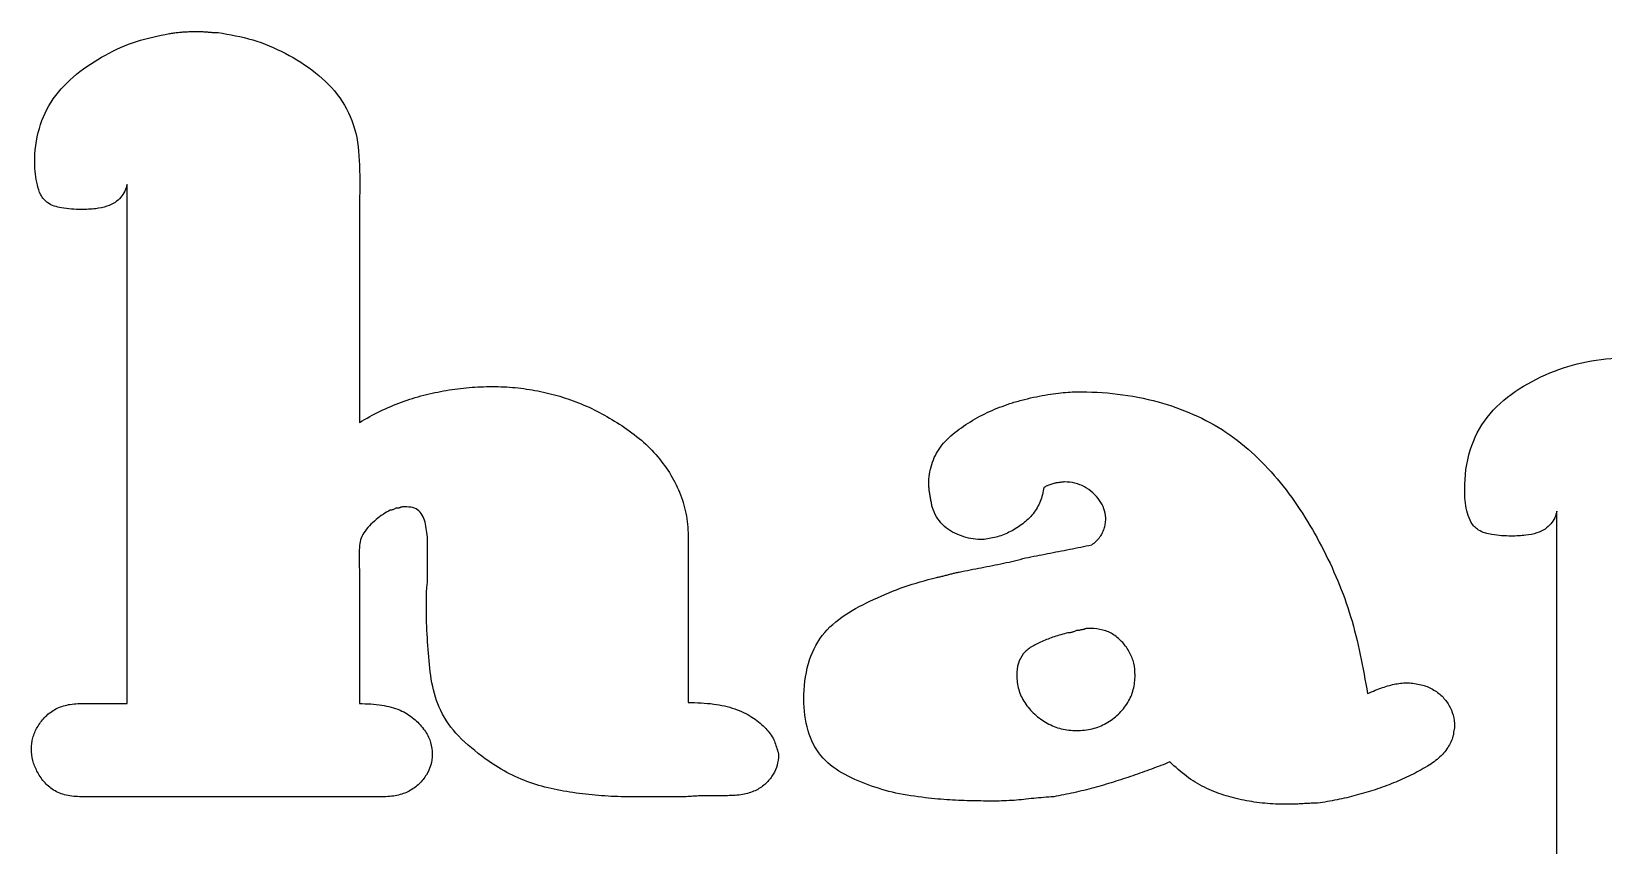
# Model space of a CAD drawing. Extents: x 0 to 229, y 161 to 325.
# Drawn here: x 0 to 111.7, y 267.2 to 325.1 of the extents above; entities that cross this region are included whole.
import ezdxf

# ---------------------------------------------------------------- set-up
doc = ezdxf.new("R2010")
doc.units = 0
doc.layers.get('0').update_dxf_attribs({"linetype": 'CONTINUOUS'})

msp = doc.modelspace()

# ---------------------------------------------------------------- linework, layer by layer
at = {"color": 7}
for points in [[(6.792129, 277.336109), (6.792129, 314.236354)], [(108.410022, 263.603458), (108.410022, 291.014573)]]:
    msp.add_lwpolyline(points, dxfattribs=at)
for points, knots in [([(9.802481, 324.965714), (9.906683, 324.98198), (10.117541, 325.014895), (10.439307, 325.052734), (10.766722, 325.082514), (11.094124, 325.103918), (11.415747, 325.116916), (11.713166, 325.12152), (11.989202, 325.11708), (12.246734, 325.104522), (12.503658, 325.081109), (12.760582, 325.057838), (13.018114, 325.044857), (13.189841, 325.043131), (13.275677, 325.042268)], [0, 0, 0, 0, 0.316368, 0.64019, 0.97173, 1.302587, 1.624376, 1.937305, 2.19481, 2.45248, 2.71059, 2.968701, 3.226371, 3.483876, 3.483876, 3.483876, 3.483876]), ([(6.792129, 314.236354), (6.746778, 314.070993), (6.656152, 313.740554), (6.352856, 313.306188), (5.934467, 312.919893), (5.32024, 312.636307), (4.503695, 312.488654), (3.414417, 312.440282), (2.264377, 312.512465), (1.190248, 312.799083), (0.601618, 313.474196), (0.412243, 314.225419), (0.256475, 314.985642), (0.193836, 316.336744), (0.424828, 318.212683), (1.455525, 320.428675), (3.168882, 322.15501), (5.206625, 323.480923), (7.433514, 324.493473), (9.011767, 324.808089), (9.802481, 324.965714)], [0, 0, 0, 0, 0.510993, 1.021114, 1.564613, 2.203377, 3.018449, 4.040693, 5.46467, 6.490038, 7.261625, 8.015494, 8.78764, 9.59114, 12.061607, 14.380665, 16.783241, 19.251285, 21.653484, 24.065365, 24.065365, 24.065365, 24.065365]), ([(13.275677, 325.042268), (14.100479, 324.899531), (15.746198, 324.614729), (18.078858, 323.612298), (20.221102, 322.275336), (22.022574, 320.499344), (23.125035, 318.179939), (23.370844, 315.471968), (23.292817, 312.578394), (23.314843, 309.526822), (23.30892, 306.471492), (23.310506, 303.41562), (23.31009, 300.365646), (23.310145, 298.335185), (23.310173, 297.321393)], [0, 0, 0, 0, 2.503615, 4.995437, 7.556868, 10.05337, 12.476948, 15.08309, 18.12445, 21.17444, 24.233073, 27.291713, 30.341716, 33.383084, 33.383084, 33.383084, 33.383084]), ([(108.410022, 291.014573), (108.36474, 290.849004), (108.274281, 290.518256), (107.971288, 290.083427), (107.553323, 289.696712), (106.939216, 289.413253), (106.122797, 289.265704), (105.046845, 289.217973), (103.914913, 289.286922), (102.870448, 289.550533), (102.266527, 290.166877), (102.045832, 290.871774), (101.879205, 291.582073), (101.849639, 292.092449), (101.850061, 292.37181), (101.850047, 292.410288), (101.85005, 292.443217), (101.850047, 292.476265), (101.850056, 292.515118), (101.8492, 293.48555), (102.072665, 295.330913), (103.331785, 297.808905), (105.408292, 299.617879), (107.848491, 300.910399), (110.509764, 301.734748), (113.046486, 301.968768), (115.362101, 301.806089), (117.41517, 301.346474), (119.382607, 300.61092), (121.181026, 299.579192), (122.706632, 298.206426), (123.415137, 297.070302), (123.770531, 296.500409)], [0, 0, 0, 0, 0.511542, 1.021874, 1.565289, 2.203728, 3.018615, 4.040837, 5.425982, 6.430946, 7.180009, 7.892917, 8.617497, 9.370365, 9.417224, 9.45568, 9.485794, 9.516013, 9.554823, 9.602352, 12.427521, 15.034809, 17.745387, 20.546752, 23.277398, 26.047607, 28.137133, 30.219052, 32.337641, 34.415384, 36.409272, 38.416061, 38.416061, 38.416061, 38.416061]), ([(23.310173, 297.321393), (23.794942, 297.597422), (24.758614, 298.146138), (26.291735, 298.786307), (27.86757, 299.27537), (29.477294, 299.616266), (31.107804, 299.823283), (32.747114, 299.892881), (34.37925, 299.818993), (35.985816, 299.58628), (37.555844, 299.200316), (39.081632, 298.656887), (40.56347, 297.964801), (41.490372, 297.383595), (41.957696, 297.090564)], [0, 0, 0, 0, 1.672277, 3.324312, 4.972013, 6.616094, 8.254036, 9.897426, 11.532551, 13.14821, 14.759681, 16.374545, 18.000643, 19.654141, 19.654141, 19.654141, 19.654141]), ([(69.712558, 298.720595), (69.999194, 298.801488), (70.561162, 298.960085), (71.398402, 299.152234), (72.201349, 299.301431), (72.952697, 299.407697), (73.635341, 299.476559), (76.010525, 299.545124), (79.944696, 299.086547), (85.059182, 296.902571), (88.943283, 293.137708), (91.803543, 288.58065), (93.964197, 283.506286), (94.618931, 279.880955), (94.951973, 278.036867)], [0, 0, 0, 0, 0.893386, 1.75154, 2.575956, 3.342689, 4.027644, 4.632744, 10.46973, 15.750183, 21.010966, 26.411673, 31.827029, 37.433454, 37.433454, 37.433454, 37.433454]), ([(64.001791, 291.311189), (63.984576, 291.412677), (63.950618, 291.612861), (63.899306, 291.908789), (63.847068, 292.192609), (63.802905, 292.45942), (63.77595, 292.704222), (63.75342, 293.331068), (63.897664, 294.341369), (64.546934, 295.631286), (65.618068, 296.651927), (66.884245, 297.487053), (68.251732, 298.214282), (69.224362, 298.551389), (69.712558, 298.720595)], [0, 0, 0, 0, 0.308815, 0.609132, 0.901016, 1.174578, 1.420342, 1.639141, 3.056001, 4.425119, 5.889794, 7.435928, 8.972034, 10.520062, 10.520062, 10.520062, 10.520062]), ([(41.957696, 297.090564), (42.430207, 296.756987), (43.352277, 296.106037), (44.522717, 294.915599), (45.472471, 293.612571), (46.171142, 292.189175), (46.594183, 290.657806), (46.689636, 289.273939), (46.674013, 288.087892), (46.677462, 287.110256), (46.67654, 286.135546), (46.676784, 285.16931), (46.67672, 284.217283), (46.676737, 283.26265), (46.676732, 282.299645), (46.676734, 281.322498), (46.676733, 280.345127), (46.676733, 279.367639), (46.676733, 278.390115), (46.676733, 277.738439), (46.676733, 277.412591)], [0, 0, 0, 0, 1.732299, 3.380452, 4.982138, 6.551314, 8.111463, 9.716168, 10.693587, 11.671131, 12.648739, 13.617806, 14.569815, 15.504828, 16.481703, 17.45883, 18.43627, 19.413814, 20.391296, 21.368841, 21.368841, 21.368841, 21.368841]), ([(72.723022, 293.009602), (72.672847, 292.992582), (72.575092, 292.959422), (72.433483, 292.907751), (72.300647, 292.856122), (72.176402, 292.804871), (72.0606, 292.753977), (71.987051, 292.718377), (71.951427, 292.701133)], [0, 0, 0, 0, 0.158945, 0.309672, 0.452182, 0.586464, 0.712854, 0.831581, 0.831581, 0.831581, 0.831581]), ([(76.350424, 290.539876), (76.317034, 290.757966), (76.24976, 291.197371), (75.915435, 291.806782), (75.438593, 292.336578), (74.846002, 292.768536), (74.154382, 293.031682), (73.629503, 293.093818), (73.30747, 293.0831), (73.191398, 293.070041), (73.070396, 293.048023), (72.949431, 293.025744), (72.833351, 293.012401), (72.758761, 293.010509), (72.723022, 293.009602)], [0, 0, 0, 0, 0.65757, 1.32486, 2.047571, 2.785194, 3.501841, 4.244355, 4.351693, 4.468172, 4.594337, 4.720596, 4.837146, 4.944359, 4.944359, 4.944359, 4.944359]), ([(71.951427, 292.701133), (71.879906, 292.35869), (71.740034, 291.688978), (71.209259, 290.793021), (70.464503, 290.0857), (69.601426, 289.5456), (68.675715, 289.150938), (68.027794, 289.047341), (67.705676, 288.995838)], [0, 0, 0, 0, 1.043808, 2.04136, 3.066315, 4.097753, 5.084335, 6.059767, 6.059767, 6.059767, 6.059767]), ([(25.497254, 291.075816), (25.323839, 290.981458), (24.968736, 290.788241), (24.47501, 290.405743), (24.009207, 289.972791), (23.618204, 289.497758), (23.360745, 288.981377), (23.256565, 288.003465), (23.330835, 286.598959), (23.304636, 284.745628), (23.311656, 282.893357), (23.309777, 281.040795), (23.310272, 279.1884), (23.310206, 277.953525), (23.310173, 277.336109)], [0, 0, 0, 0, 0.591417, 1.211049, 1.867276, 2.496381, 3.050272, 3.566857, 5.419165, 7.271599, 9.124095, 10.976717, 12.829088, 14.681333, 14.681333, 14.681333, 14.681333]), ([(28.075354, 285.363638), (28.090975, 285.485055), (28.122511, 285.730165), (28.147664, 286.103944), (28.154577, 286.483081), (28.15272, 286.861767), (28.153211, 287.234489), (28.153103, 287.495893), (28.153106, 287.645938), (28.153106, 287.684602), (28.153106, 287.717371), (28.153106, 287.75014), (28.153106, 287.788805), (28.153106, 287.867635), (28.153105, 287.980779), (28.153108, 288.12236), (28.1531, 288.258043), (28.15313, 288.3937), (28.153007, 288.535191), (28.154052, 288.848511), (28.136054, 289.318964), (28.041668, 289.927024), (27.907637, 290.480626), (27.666244, 290.968144), (27.209583, 291.264409), (26.837862, 291.3076), (26.617207, 291.306624), (26.565184, 291.30669), (26.513078, 291.306656), (26.460968, 291.306726), (26.408943, 291.30648), (26.356768, 291.307398), (26.303977, 291.303901), (26.250976, 291.290972), (26.200414, 291.268238), (26.149745, 291.245855), (26.096797, 291.23253), (26.028035, 291.229113), (25.945714, 291.225225), (25.852296, 291.199461), (25.771067, 291.15283), (25.689674, 291.106206), (25.595846, 291.0805), (25.530738, 291.077406), (25.497254, 291.075816)], [0, 0, 0, 0, 0.367192, 0.741261, 1.123122, 1.504582, 1.877324, 2.241287, 2.288794, 2.327458, 2.35728, 2.387101, 2.425766, 2.473273, 2.623593, 2.765196, 2.898018, 3.030641, 3.17217, 3.32248, 3.970682, 4.582159, 5.164008, 5.681834, 6.167449, 6.725951, 6.777833, 6.829847, 6.881992, 6.934157, 6.986178, 7.038061, 7.090707, 7.144458, 7.200627, 7.25675, 7.310515, 7.363166, 7.462934, 7.557376, 7.650206, 7.743158, 7.837986, 7.938397, 7.938397, 7.938397, 7.938397]), ([(67.242831, 288.995838), (67.021173, 289.022941), (66.575514, 289.077433), (65.926574, 289.294818), (65.300162, 289.594262), (64.730705, 290.021608), (64.277834, 290.608158), (64.096091, 291.071024), (64.001791, 291.311189)], [0, 0, 0, 0, 0.668397, 1.34386, 2.041949, 2.745045, 3.460104, 4.231234, 4.231234, 4.231234, 4.231234]), ([(75.347124, 288.610604), (75.459001, 288.696934), (75.6745, 288.863225), (75.936429, 289.163996), (76.127225, 289.490047), (76.254267, 289.832005), (76.33589, 290.182858), (76.345574, 290.420745), (76.350424, 290.539876)], [0, 0, 0, 0, 0.423151, 0.815087, 1.187873, 1.550226, 1.906098, 2.263094, 2.263094, 2.263094, 2.263094]), ([(67.705676, 288.995838), (67.687202, 288.995838), (67.64735, 288.995838), (67.583191, 288.995838), (67.510315, 288.995838), (67.428784, 288.995838), (67.338661, 288.995838), (67.275729, 288.995838), (67.242831, 288.995838)], [0, 0, 0, 0, 0.05542, 0.119558, 0.192476, 0.274048, 0.36415, 0.462844, 0.462844, 0.462844, 0.462844]), ([(70.639376, 287.683787), (70.898057, 287.735444), (71.418127, 287.8393), (72.202692, 287.993846), (72.993188, 288.147173), (73.78366, 288.300723), (74.568346, 288.455132), (75.088441, 288.558962), (75.347124, 288.610604)], [0, 0, 0, 0, 0.791367, 1.591014, 2.398922, 3.20705, 4.006757, 4.798121, 4.798121, 4.798121, 4.798121]), ([(64.31026, 286.295253), (64.397406, 286.313302), (64.575098, 286.350103), (64.845049, 286.414482), (65.120016, 286.487733), (65.395109, 286.561089), (65.665444, 286.625518), (66.101706, 286.716359), (66.709795, 286.835236), (67.49433, 286.990898), (68.285941, 287.142621), (69.07769, 287.303015), (69.862843, 287.482514), (70.381015, 287.616821), (70.639376, 287.683787)], [0, 0, 0, 0, 0.266976, 0.54437, 0.83241, 1.120631, 1.398463, 1.665986, 2.457422, 3.257262, 4.065461, 4.875482, 5.680643, 6.481306, 6.481306, 6.481306, 6.481306]), ([(63.537536, 270.628816), (62.833101, 270.719846), (61.444046, 270.899346), (59.45011, 271.52073), (57.588916, 272.309602), (55.96946, 273.544597), (55.039994, 275.462427), (54.808426, 277.736999), (55.061027, 280.094153), (56.06233, 282.256299), (57.815979, 283.728862), (59.847695, 284.76303), (62.012692, 285.680541), (63.538098, 286.088662), (64.31026, 286.295253)], [0, 0, 0, 0, 2.127209, 4.194583, 6.24013, 8.183823, 10.151406, 12.435095, 14.972588, 17.193031, 19.388081, 21.692664, 24.029236, 26.424493, 26.424493, 26.424493, 26.424493]), ([(32.243324, 273.399956), (31.582466, 273.911538), (30.340377, 274.873061), (28.995561, 276.740159), (28.389832, 278.809545), (28.204178, 280.928639), (28.054656, 283.117485), (28.068371, 284.605823), (28.075354, 285.363638)], [0, 0, 0, 0, 2.499418, 4.697678, 6.76709, 8.883071, 11.073797, 13.346362, 13.346362, 13.346362, 13.346362]), ([(78.4352, 279.350047), (78.417178, 279.633012), (78.381548, 280.192426), (78.06369, 280.988579), (77.573731, 281.685976), (76.930664, 282.255474), (76.135853, 282.603746), (75.542632, 282.669759), (75.204448, 282.668975), (75.12712, 282.668727), (75.038322, 282.670241), (74.948383, 282.664564), (74.867018, 282.640545), (74.826666, 282.607961), (74.807516, 282.592498)], [0, 0, 0, 0, 0.846128, 1.672765, 2.5318, 3.386446, 4.215793, 5.092998, 5.153206, 5.230534, 5.324985, 5.419529, 5.500628, 5.573878, 5.573878, 5.573878, 5.573878]), ([(73.64984, 282.360229), (73.323297, 282.272175), (72.698931, 282.103812), (71.834582, 281.762935), (71.072528, 281.398744), (70.443507, 280.898201), (70.08152, 280.171529), (69.983398, 279.286133), (70.110383, 278.313371), (70.556797, 277.347201), (71.272707, 276.537829), (72.156642, 275.894323), (73.180665, 275.493592), (74.278268, 275.373896), (75.376036, 275.490702), (76.404862, 275.886464), (77.264352, 276.537395), (77.932729, 277.354791), (78.363735, 278.317963), (78.411153, 279.002773), (78.4352, 279.350047)], [0, 0, 0, 0, 1.013879, 1.93859, 2.782539, 3.545798, 4.299574, 5.148169, 6.186824, 7.205667, 8.291306, 9.394474, 10.457666, 11.55033, 12.676611, 13.739667, 14.81518, 15.873338, 16.881775, 17.919306, 17.919306, 17.919306, 17.919306]), ([(74.26706, 282.514604), (74.232975, 282.498309), (74.165826, 282.466205), (74.062493, 282.427689), (73.959395, 282.397344), (73.856159, 282.376207), (73.75302, 282.362743), (73.684148, 282.361065), (73.64984, 282.360229)], [0, 0, 0, 0, 0.113293, 0.223194, 0.330417, 0.435391, 0.539053, 0.641945, 0.641945, 0.641945, 0.641945]), ([(74.807516, 282.592498), (74.77465, 282.591688), (74.711442, 282.59013), (74.620526, 282.577728), (74.537204, 282.553585), (74.453933, 282.529348), (74.363101, 282.516975), (74.299921, 282.515415), (74.26706, 282.514604)], [0, 0, 0, 0, 0.098601, 0.189634, 0.274209, 0.358592, 0.449552, 0.548143, 0.548143, 0.548143, 0.548143]), ([(94.951973, 278.036867), (95.134198, 278.117361), (95.484061, 278.271905), (95.999475, 278.465247), (96.482721, 278.618842), (96.941126, 278.727772), (97.38012, 278.796052), (97.667794, 278.804964), (97.808062, 278.809309)], [0, 0, 0, 0, 0.597528, 1.147227, 1.650619, 2.117654, 2.559734, 2.980405, 2.980405, 2.980405, 2.980405]), ([(97.808062, 278.809309), (98.129902, 278.777474), (98.742019, 278.716927), (99.583089, 278.386378), (100.255997, 277.876963), (100.757803, 277.241985), (101.064564, 276.5087), (101.135147, 275.95143), (101.124232, 275.618775), (101.111468, 275.515037), (101.088613, 275.4128), (101.065839, 275.310707), (101.052836, 275.207453), (101.051097, 275.138596), (101.050231, 275.104296)], [0, 0, 0, 0, 0.966782, 1.838749, 2.671331, 3.471623, 4.238254, 5.02863, 5.132389, 5.236477, 5.341563, 5.446536, 5.550199, 5.653091, 5.653091, 5.653091, 5.653091]), ([(28.480456, 273.940693), (28.480456, 273.924858), (28.480455, 273.896134), (28.480456, 273.857469), (28.480454, 273.824634), (28.480461, 273.791774), (28.480428, 273.753014), (28.481387, 273.473303), (28.413615, 272.949217), (28.085728, 272.23214), (27.569234, 271.587445), (26.857222, 271.059569), (25.943373, 270.749211), (24.693992, 270.67289), (23.167401, 270.706511), (21.391617, 270.695993), (19.604967, 270.698848), (17.818139, 270.698081), (16.042877, 270.698288), (14.266164, 270.698218), (12.485132, 270.698293), (10.696919, 270.698066), (8.914403, 270.698893), (7.132111, 270.69581), (5.343223, 270.707387), (3.786593, 270.669633), (2.499661, 270.756603), (1.55955, 271.122813), (0.863004, 271.747525), (0.377374, 272.484531), (0.065809, 273.274954), (-0.032977, 274.091816), (0.066792, 274.902947), (0.392568, 275.671349), (0.906221, 276.365719), (1.615423, 276.940536), (2.533378, 277.27838), (3.386899, 277.34422), (4.108591, 277.334548), (4.661854, 277.336517), (5.206382, 277.336002), (5.74244, 277.336137), (6.270071, 277.336102), (6.61904, 277.336107), (6.792129, 277.336109)], [0, 0, 0, 0, 0.047507, 0.086172, 0.115993, 0.146013, 0.184751, 0.232269, 0.985311, 1.745435, 2.568996, 3.440195, 4.367772, 5.419197, 7.177188, 8.952458, 10.745012, 12.537554, 14.31283, 16.070828, 17.867688, 19.655918, 21.435505, 23.215093, 25.003323, 26.800183, 27.891457, 28.849208, 29.764025, 30.651158, 31.477905, 32.290294, 33.094187, 33.901482, 34.765905, 35.663331, 36.599611, 37.651322, 38.213113, 38.766269, 39.310788, 39.846784, 40.374419, 40.893688, 40.893688, 40.893688, 40.893688]), ([(23.310173, 277.336109), (23.843887, 277.317166), (24.82332, 277.282405), (26.156784, 276.937644), (27.167786, 276.321478), (27.86146, 275.572555), (28.347672, 274.783744), (28.437264, 274.214917), (28.480456, 273.940693)], [0, 0, 0, 0, 1.599522, 2.935322, 4.0825, 5.095576, 5.982381, 6.80784, 6.80784, 6.80784, 6.80784]), ([(46.676733, 277.412591), (47.280456, 277.393842), (48.399604, 277.359085), (49.939138, 277.024666), (51.170025, 276.443113), (52.07981, 275.714172), (52.747311, 274.918399), (52.92273, 274.30758), (53.006131, 274.017176)], [0, 0, 0, 0, 1.80955, 3.354445, 4.691136, 5.85029, 6.840703, 7.738357, 7.738357, 7.738357, 7.738357]), ([(101.050231, 275.104296), (101.008832, 274.966857), (100.924203, 274.685899), (100.710161, 274.285122), (100.435101, 273.893562), (100.089267, 273.52012), (99.674522, 273.169975), (99.360329, 272.970032), (99.197724, 272.866556)], [0, 0, 0, 0, 0.429707, 0.87843, 1.355434, 1.862426, 2.40098, 2.978669, 2.978669, 2.978669, 2.978669]), ([(53.006131, 274.017176), (53.021403, 273.984649), (53.049962, 273.923825), (53.07728, 273.832747), (53.085359, 273.746953), (53.083263, 273.662392), (53.083881, 273.572268), (53.08379, 273.509336), (53.083742, 273.476438)], [0, 0, 0, 0, 0.107735, 0.201466, 0.283489, 0.365062, 0.455164, 0.553858, 0.553858, 0.553858, 0.553858]), ([(46.52264, 270.698242), (46.301057, 270.698243), (45.860797, 270.698245), (45.204725, 270.698233), (44.554467, 270.698276), (43.904216, 270.698114), (43.248228, 270.698732), (42.194607, 270.695003), (40.751431, 270.735355), (38.934392, 270.921161), (37.145273, 271.205898), (35.406016, 271.67673), (33.748106, 272.397988), (32.747603, 273.064179), (32.243324, 273.399956)], [0, 0, 0, 0, 0.664748, 1.320779, 1.968218, 2.615521, 3.271541, 3.936153, 5.776553, 7.599244, 9.412341, 11.206008, 12.991777, 14.806527, 14.806527, 14.806527, 14.806527]), ([(53.083742, 273.476438), (53.049691, 273.242509), (52.981439, 272.773623), (52.632241, 272.125521), (52.127495, 271.5446), (51.41487, 271.081532), (50.492685, 270.8167), (49.819686, 270.790174), (49.45634, 270.775853)], [0, 0, 0, 0, 0.704356, 1.411813, 2.171441, 2.995407, 3.922979, 5.011393, 5.011393, 5.011393, 5.011393]), ([(80.904927, 273.175024), (80.471393, 273.005484), (79.597057, 272.66356), (78.257758, 272.190649), (76.890457, 271.738343), (75.496143, 271.330311), (74.080123, 270.97974), (73.124624, 270.796857), (72.646258, 270.705298)], [0, 0, 0, 0, 1.396429, 2.816267, 4.260411, 5.716491, 7.173662, 8.634604, 8.634604, 8.634604, 8.634604]), ([(91.402182, 270.242453), (91.280626, 270.241572), (91.034603, 270.23979), (90.661293, 270.226606), (90.282672, 270.203543), (89.904079, 270.180289), (89.530855, 270.167604), (88.776923, 270.158536), (87.647937, 270.211114), (86.16194, 270.432665), (84.717399, 270.787388), (83.333354, 271.338903), (82.036783, 272.131727), (81.287197, 272.822664), (80.904927, 273.175024)], [0, 0, 0, 0, 0.364667, 0.738064, 1.12044, 1.502617, 1.875941, 2.240597, 3.764576, 5.259931, 6.741903, 8.217257, 9.713135, 11.269917, 11.269917, 11.269917, 11.269917]), ([(99.197724, 272.866556), (98.812045, 272.65022), (98.032751, 272.213099), (96.790982, 271.664342), (95.491842, 271.191385), (94.150316, 270.797144), (92.78555, 270.47019), (91.863434, 270.318387), (91.402182, 270.242453)], [0, 0, 0, 0, 1.326009, 2.679301, 4.06711, 5.471226, 6.87204, 8.27403, 8.27403, 8.27403, 8.27403]), ([(49.45634, 270.775853), (49.300525, 270.775884), (48.986032, 270.775946), (48.510017, 270.77547), (48.025412, 270.777329), (47.531966, 270.770195), (47.029717, 270.744605), (46.692766, 270.713797), (46.52264, 270.698242)], [0, 0, 0, 0, 0.467444, 0.943479, 1.428044, 1.921266, 2.423794, 2.936263, 2.936263, 2.936263, 2.936263]), ([(72.646258, 270.705298), (72.407459, 270.687417), (71.932465, 270.65185), (71.224687, 270.588303), (70.523883, 270.511459), (69.822704, 270.443095), (69.114475, 270.405114), (68.393604, 270.393887), (67.651691, 270.400193), (66.87988, 270.413108), (66.076232, 270.433041), (65.246562, 270.470407), (64.396898, 270.534373), (63.826128, 270.5971), (63.537536, 270.628816)], [0, 0, 0, 0, 0.7184, 1.428967, 2.13171, 2.833437, 3.542159, 4.258722, 4.995983, 5.767894, 6.574481, 7.407594, 8.259178, 9.13012, 9.13012, 9.13012, 9.13012])]:
    msp.add_open_spline(points, degree=3, knots=knots, dxfattribs=at)

doc.saveas('drawing.dxf')
